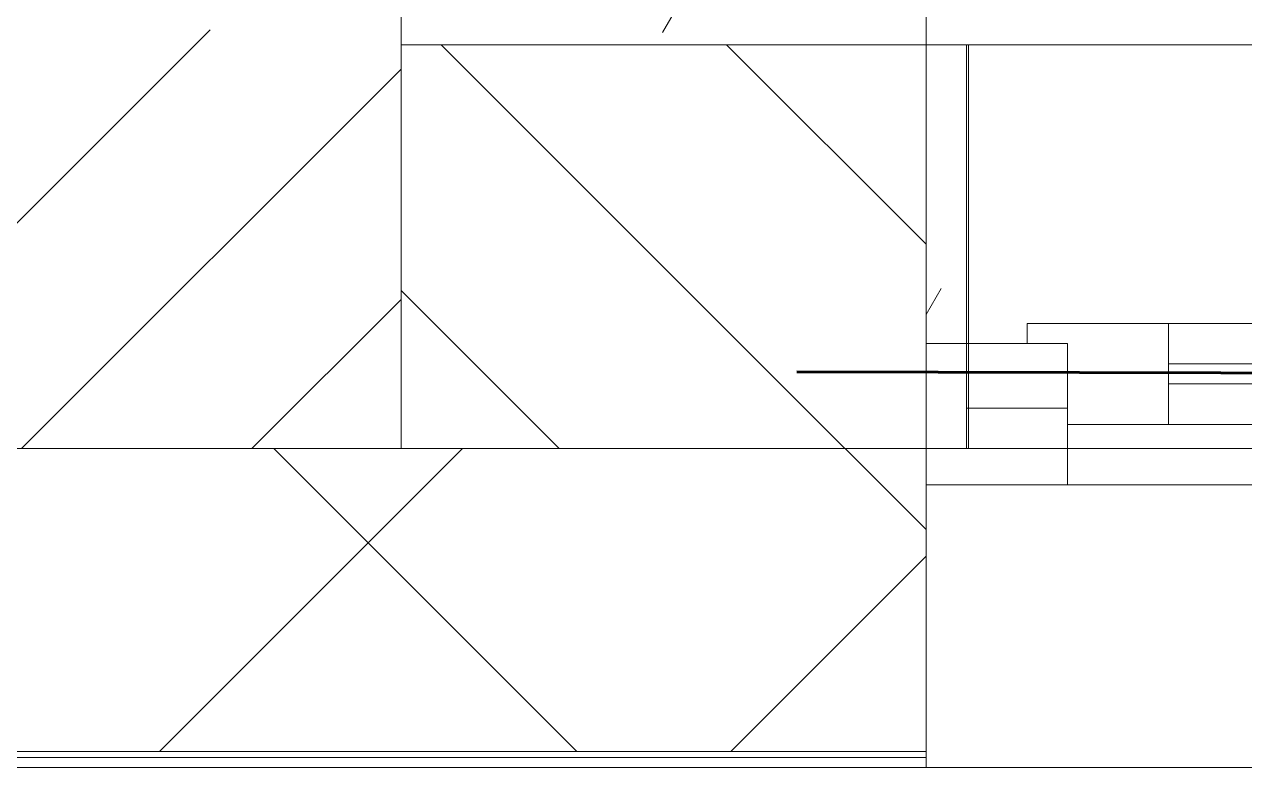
# Model space of a CAD drawing. Header units: millimetres. Extents: x -1113 to 415037, y -3642 to 28069.
# Drawn here: x 33488 to 34092, y -394 to -26 of the extents above; entities that cross this region are included whole.
import ezdxf

# ---------------------------------------------------------------- set-up
doc = ezdxf.new("R2010")
doc.units = ezdxf.units.MM
for name, color, linetype, lineweight in [('0) Стена 3.93м', 3, 'Continuous', 60), ('1) Окна 2.25м-', 6, 'Continuous', 60), ('A-GLAZ', 7, 'Continuous', 9), ('A-GLAZ-1', 7, 'Continuous', 5), ('A-WALL', 7, 'Continuous', 5), ('I-WALL', 7, 'Continuous', 5), ('S-COLS', 7, 'Continuous', 9), ('S-COLS-1', 7, 'Continuous', 5)]:
    doc.layers.add(name, color=color, linetype=linetype, lineweight=lineweight)
doc.layers.add('A-WALL-1', color=9, linetype='Continuous', lineweight=5, true_color=0x808080)
doc.layers.add('A-WALL-FNSH-1', color=9, linetype='Continuous', lineweight=5, true_color=0x808080)
pattern_1 = [(0, (0, 0), (243.84, 60.96), [20.117, -162.763, 20.117, -162.763, -975.36]), (0, (0, 0), (243.84, 60.96), [-365.76, 20.117, -345.643, 20.117, -162.763, -426.72]), (0, (0, 0), (243.84, 60.96), [-914.4, 20.117, -101.803, 20.117, -284.683]), (120, (91.44, 30.48), (-174.71291, 180.69163), [20.117, -162.763, 20.117, -162.763, -975.36]), (120, (91.44, 30.48), (-174.71291, 180.69163), [-365.76, 20.117, -345.643, 20.117, -162.763, -426.72]), (120, (91.44, 30.48), (-174.71291, 180.69163), [-914.4, 20.117, -101.803, 20.117, -284.683]), (240, (121.92, 152.4), (-69.12709, -241.65163), [20.117, -162.763, 20.117, -162.763, -975.36]), (240, (121.92, 152.4), (-69.12709, -241.65163), [-365.76, 20.117, -345.643, 20.117, -162.763, -426.72]), (240, (121.92, 152.4), (-69.12709, -241.65163), [-914.4, 20.117, -101.803, 20.117, -284.683])]

# ---------------------------------------------------------------- blocks, each defined once
blk = doc.blocks.new('BSC_Колонна _Прямоугольная - 600х600-V40-Объем проектирования 1 этажа')
at = {"layer": 'S-COLS-1'}
h = blk.add_hatch(dxfattribs=at)
h.set_pattern_fill('FP_66', color=256, style=0, pattern_type=2)
h.set_pattern_definition([(45, (-33310, -200), (-114.04925, 114.04925), []), (45, (-33195.95, -200), (-114.04925, 114.04925), [201.613, -40.323, 6.706, -33.617])])
h.paths.add_polyline_path([(300, -300), (300, 300), (-300, 300), (-300, -300)])
for p, q in [((300, 300), (-300, 300)), ((-300, 300), (-300, -300)), ((300, -300), (300, 300)), ((-300, -300), (300, -300))]:
    blk.add_line(p, q, dxfattribs=at)
blk = doc.blocks.new('120_Окно_СКБ_2Ст - 120_Окно_СКБ_2Ст 2100х2500 _мал створка справа_-V53-Объем проектирования 1 этажа')
at = {"layer": 'A-GLAZ'}
for p, q in [((980, -127), (980, -57)), ((980, -57), (1050, -57)), ((1050, -57), (1050, -127)), ((980, -87), (220, -87)), ((930, -137), (930, -87)), ((980, -127), (980, -87)), ((1050, -127), (980, -127)), ((1000, -127), (980, -127)), ((1000, -137), (1000, -127)), ((200, -137), (1000, -137)), ((1000, -137), (200, -137))]:
    blk.add_line(p, q, dxfattribs=at)
at = {"layer": 'A-GLAZ-1'}
for p, q in [((1050, -57), (-1050, -57)), ((270, -107), (930, -107)), ((930, -117), (270, -117)), ((1000, -127), (1030, -127))]:
    blk.add_line(p, q, dxfattribs=at)
blk = doc.blocks.new('1floor')
at = {"layer": 'A-WALL'}
h = blk.add_hatch(dxfattribs=at)
h.set_pattern_fill('FP_2', color=256, style=0, pattern_type=2)
h.set_pattern_definition([(135, (0, 0), (-70.71068, -70.71068), [])])
h.paths.add_polyline_path([(33870, -100), (33870, 100), (33610, 100), (33610, -100)])
h.paths.add_polyline_path([(35970, -100), (37090, -100), (37090, 100), (35970, 100), (35970, -80)])
h = blk.add_hatch(dxfattribs=at)
h.set_pattern_fill('FP_24', color=256, style=0, pattern_type=2)
h.set_pattern_definition([(45, (0, 0), (-141.42136, 141.42136), []), (135, (0, 0), (-141.42136, -141.42136), [])])
h.paths.add_polyline_path([(75692.06, -250), (75700, -250), (75700, -100), (73980, -100), (73980, -250), (75480, -250)])
h.paths.add_polyline_path([(70660, -250), (70660, -100), (67060, -100), (67060, -250), (69821.35, -250)])
h.paths.add_polyline_path([(72236.07, -250), (72280, -250), (72280, -100), (71560, -101.79), (71560, -250), (72080, -250)])
h.paths.add_polyline_path([(65160, -250), (66160, -250), (66160, -100), (65160, -100), (65160, -118)])
h.paths.add_polyline_path([(63710, -250), (64260, -250), (64260, -100), (63710, -100), (63710, -121.31)])
h.paths.add_polyline_path([(60910, -250), (61610, -250), (61610, -100), (60910, -100), (60910, -128.27)])
h.paths.add_polyline_path([(60010, -250), (60010, -100), (59260, -100), (59260, -250)])
h.paths.add_polyline_path([(57160, -250), (57160, -100), (56410, -100), (56410, -250)])
h.paths.add_polyline_path([(53310, -250), (53310, -100), (51871.54, -100), (51871.54, -250)])
h.paths.add_polyline_path([(49771.54, -250), (49771.54, -100), (49060, -100), (49060, -250), (49190.71, -250)])
h.paths.add_polyline_path([(48160, -250), (48160, -100), (47410, -100), (47410, -250)])
h.paths.add_polyline_path([(44310, -250), (44310, -100), (42737.54, -100), (42737.54, -250)])
h.paths.add_polyline_path([(38875.4, -250), (39040, -250), (39040, -100), (37990, -100), (37990, -250)])
h.paths.add_polyline_path([(40637.54, -250), (40637.54, -100), (39940, -100), (39940, -250)])
h.paths.add_polyline_path([(36812.33, -250), (37090, -250), (37090, -100), (35970, -100), (35970, -250)])
h.paths.add_polyline_path([(33870, -250), (33870, -100), (33010, -100), (33010, -250)])
h.paths.add_polyline_path([(30210, -250), (30210, -100), (29209.74, -100), (29209.74, -250)])
h.paths.add_polyline_path([(28309.74, -250), (28309.74, -100), (27310, -100), (27310, -250)])
h.paths.add_polyline_path([(26410, -250), (26410, -100), (25435, -100), (25435, -250)])
h.paths.add_polyline_path([(22635, -250), (22635, -100), (21610, -100), (21610, -250)])
h.paths.add_polyline_path([(19360, -250), (20710, -250), (20710, -100), (19360, -100), (19360, -231.59)])
h.paths.add_polyline_path([(17260, -250), (17260, -100), (16510, -100), (16510, -250)])
h.paths.add_polyline_path([(14860, -250), (15610, -250), (15610, -100), (14860, -100), (14860, -242.78)])
h.paths.add_polyline_path([(12055.57, -250), (12760, -248), (12760, -100), (12010, -100), (12010, -250)])
h.paths.add_polyline_path([(7929.44, -250), (8259.74, -250), (8259.74, -100), (6830, -100), (6830, -250), (7660, -250)])
h.paths.add_polyline_path([(9159.74, -250), (9910, -250), (9910, -100), (9159.74, -100), (9159.74, -118)])
h.paths.add_polyline_path([(110, -250), (3730, -250), (3730, -100), (-260, -100), (-260, -250), (-110, -250)])
at = {"layer": 'I-WALL'}
h = blk.add_hatch(dxfattribs=at)
h.set_pattern_fill('FP_191', color=256, style=0, pattern_type=2)
h.set_pattern_definition(pattern_1)
h.paths.add_polyline_path([(36307.65, 100), (36307.15, 140), (35970, 140), (35970, 100), (36296.57, 100)])
h.paths.add_polyline_path([(33610, 100), (33870, 100), (33870, 140), (33610, 140), (33610, 100.51)])
h = blk.add_hatch(dxfattribs=at)
h.set_pattern_fill('FP_191', color=256, style=0, pattern_type=2)
h.set_pattern_definition(pattern_1)
h.paths.add_polyline_path([(33890, -100), (33890, 100), (33870, 100), (33870, -100)])
at = {"layer": 'A-WALL'}
for p, q in [((33610, 100), (33890, 100)), ((33610, -100), (37990, -100)), ((33010, -250), (33870, -250)), ((33010, -253), (33870, -253)), ((35970, -258), (33870, -258))]:
    blk.add_line(p, q, dxfattribs=at)
at = {"layer": 'A-WALL-1'}
for p, q in [((33870, 140), (33870, -250)), ((33890, -100), (33890, 100))]:
    blk.add_line(p, q, dxfattribs=at)
at = {"layer": 'A-WALL-FNSH-1'}
for p, q in [((33891, 100), (33890, 100)), ((33891, -100), (33891, 100)), ((33870, -258), (33870, -250)), ((33010, -258), (33870, -258))]:
    blk.add_line(p, q, dxfattribs=at)
at = {"layer": 'I-WALL'}
for p, q in [((35950, 100), (33891, 100)), ((33940, -80), (33890, -80))]:
    blk.add_line(p, q, dxfattribs=at)
at = {"layer": 'A-GLAZ', "color": 3, "rotation": 180}
blk.add_blockref('120_Окно_СКБ_2Ст - 120_Окно_СКБ_2Ст 2100х2500 _мал створка справа_-V53-Объем проектирования 1 этажа', (34920, -175), dxfattribs=at)
at = {"layer": 'S-COLS'}
blk.add_blockref('BSC_Колонна _Прямоугольная - 600х600-V40-Объем проектирования 1 этажа', (33310, 200), dxfattribs=at)

msp = doc.modelspace()

# ---------------------------------------------------------------- linework, layer by layer
at = {"layer": '1) Окна 2.25м-'}
msp.add_lwpolyline([(33870.61, -198.04), (35970.6, -202.97)], dxfattribs=at)

# ---------------------------------------------------------------- block references
at = {"layer": '0) Стена 3.93м'}
msp.add_blockref('1floor', (64.7, -136.06), dxfattribs=at)

doc.saveas('drawing.dxf')
